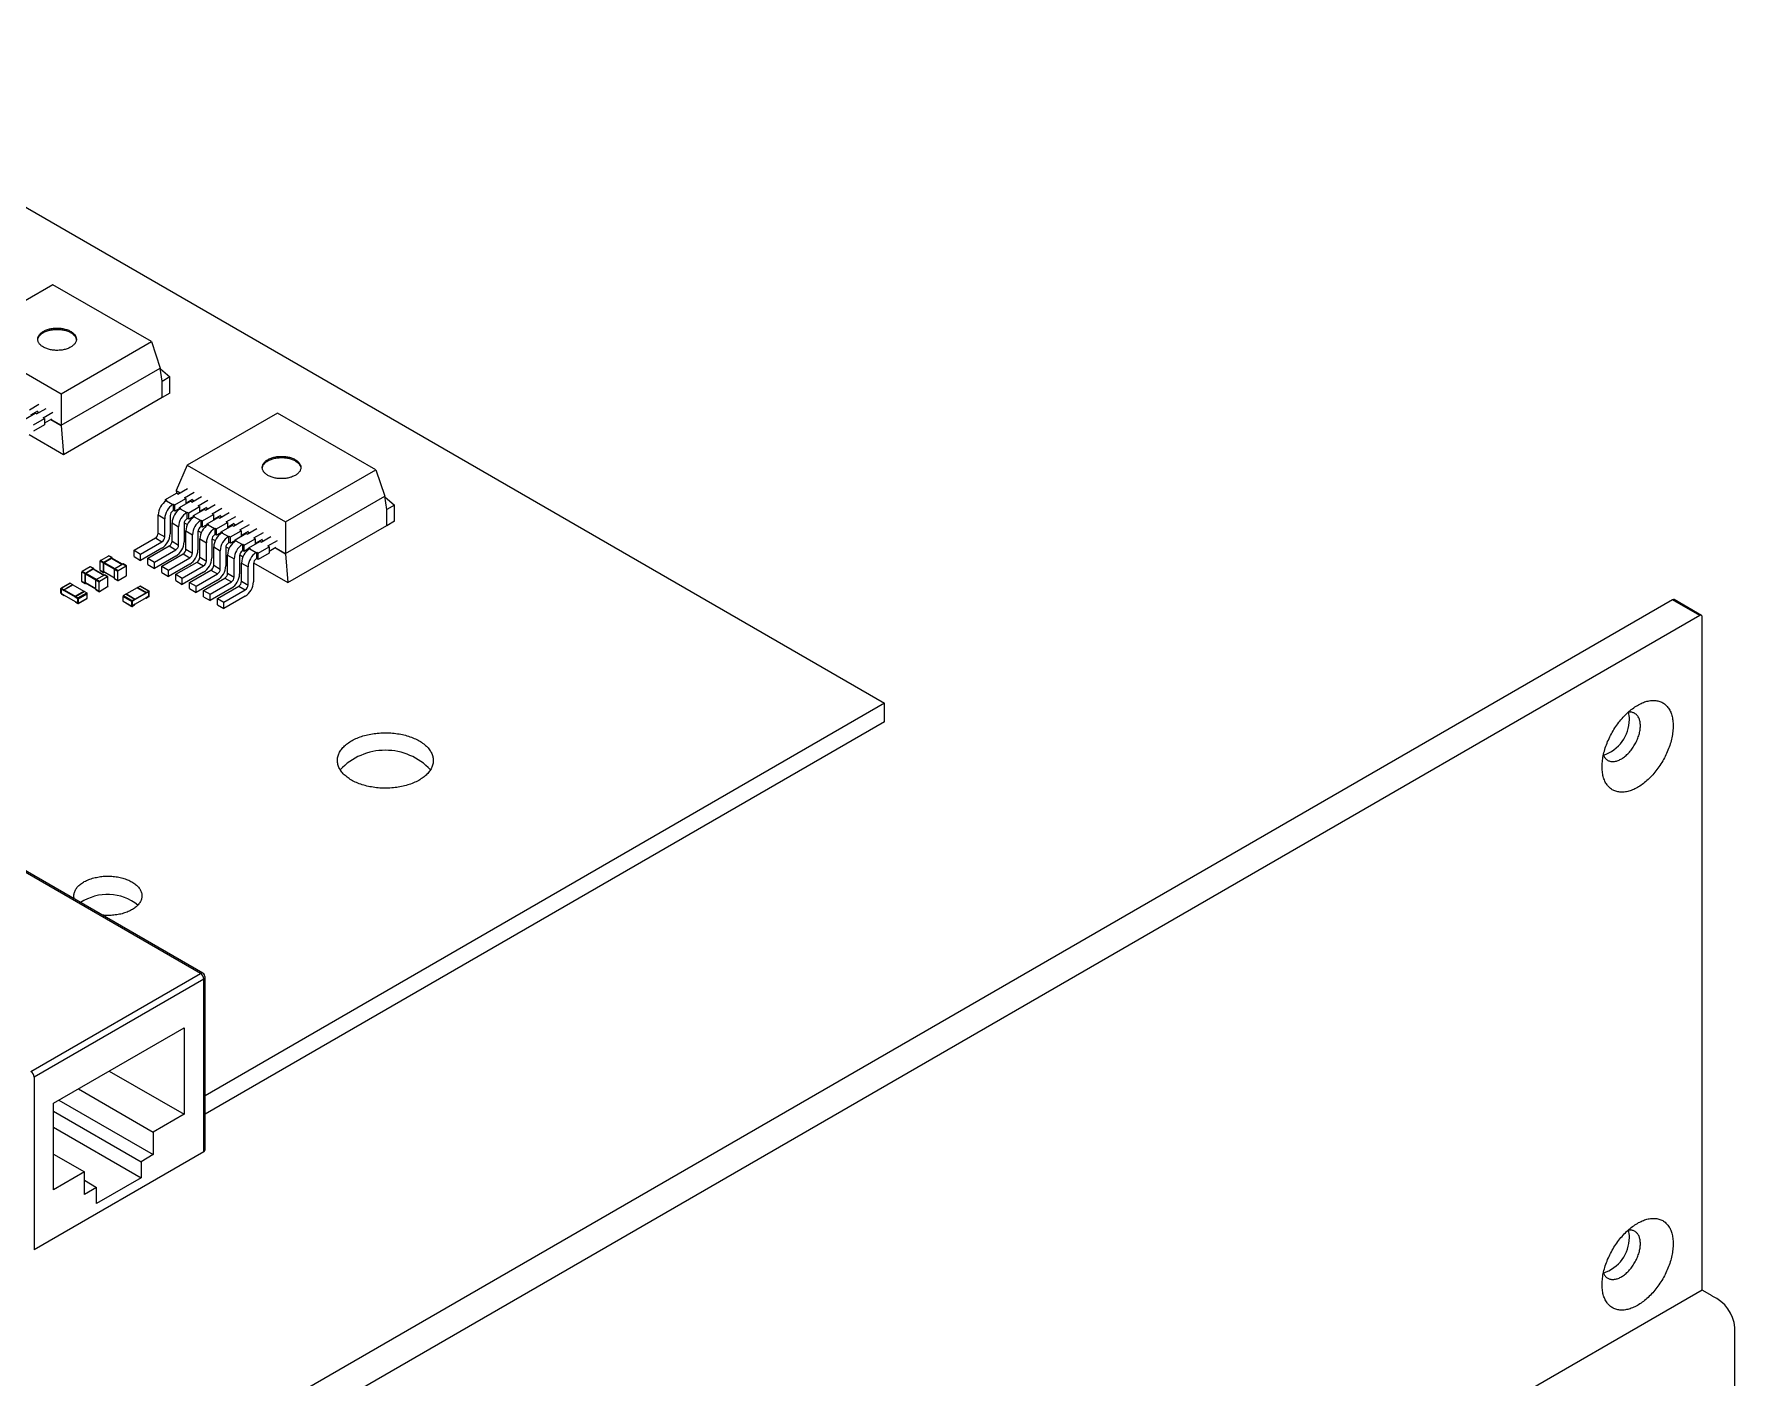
# Model space of a CAD drawing. Header units: millimetres. Extents: x 15 to 405, y 6 to 293.
# Drawn here: x 140.88 to 177.54, y 45.03 to 73.98 of the extents above; entities that cross this region are included whole.
import ezdxf

# ---------------------------------------------------------------- set-up
doc = ezdxf.new("R2010")
doc.units = ezdxf.units.MM

msp = doc.modelspace()

# ---------------------------------------------------------------- linework, layer by layer
at = {"color": 7, "linetype": 'Continuous', "lineweight": 18}
for p, q in [((134.238, 73.984), (159.217, 59.564)), ((141.292, 68.582), (139.347, 67.459)), ((143.413, 67.357), (141.292, 68.582)), ((139.347, 67.459), (141.468, 66.234)), ((141.468, 66.234), (143.413, 67.357)), ((143.413, 67.357), (143.606, 66.788)), ((141.468, 65.554), (143.606, 66.788)), ((143.649, 66.505), (143.606, 66.788)), ((143.608, 66.773), (143.814, 66.595)), ((143.814, 66.595), (143.649, 66.5)), ((143.649, 66.159), (143.649, 66.505)), ((143.649, 66.154), (143.649, 66.5)), ((143.814, 66.249), (143.814, 66.595)), ((140.783, 65.89), (140.991, 66.01)), ((141.468, 66.234), (141.468, 65.554)), ((141.516, 64.928), (143.649, 66.159)), ((143.649, 66.154), (143.644, 66.157)), ((143.814, 66.249), (143.649, 66.154)), ((140.676, 65.679), (140.912, 65.815)), ((140.961, 65.857), (140.811, 65.77)), ((140.874, 65.565), (141.11, 65.701)), ((140.94, 65.799), (140.912, 65.815)), ((140.94, 65.799), (141.148, 65.919)), ((140.948, 65.849), (140.988, 65.826)), ((140.952, 65.852), (140.992, 65.829)), ((141.082, 65.717), (141.29, 65.837)), ((141.11, 65.701), (141.082, 65.717)), ((141.11, 65.701), (141.11, 65.565)), ((141.26, 65.684), (141.11, 65.598)), ((141.247, 65.676), (141.468, 65.549)), ((141.252, 65.679), (141.468, 65.554)), ((146.131, 65.818), (144.186, 64.696)), ((148.252, 64.593), (146.131, 65.818)), ((140.777, 65.354), (141.516, 64.928)), ((141.11, 65.565), (140.874, 65.429)), ((141.468, 65.549), (141.468, 65.554)), ((141.468, 65.549), (141.516, 64.928)), ((144.186, 64.696), (143.95, 64.151)), ((144.186, 64.696), (146.307, 63.471)), ((146.307, 63.471), (148.252, 64.593)), ((148.252, 64.593), (148.445, 64.025)), ((143.983, 64.072), (144.191, 64.192)), ((143.719, 63.953), (143.955, 64.089)), ((143.719, 63.953), (143.748, 63.936)), ((143.719, 63.919), (143.719, 63.953)), ((143.736, 63.929), (143.748, 63.936)), ((143.736, 63.929), (143.877, 63.848)), ((143.877, 63.848), (143.889, 63.855)), ((143.889, 63.718), (143.889, 63.855)), ((143.889, 63.855), (143.917, 63.838)), ((143.917, 63.838), (144.153, 63.974)), ((143.917, 63.702), (143.917, 63.838)), ((143.95, 64.151), (144.035, 64.102)), ((143.95, 64.146), (143.95, 64.151)), ((143.95, 64.146), (144.031, 64.099)), ((143.95, 64.146), (143.955, 64.088)), ((143.983, 64.072), (143.955, 64.089)), ((144.019, 63.78), (144.254, 63.916)), ((144.125, 63.991), (144.333, 64.111)), ((144.153, 63.974), (144.125, 63.991)), ((144.153, 63.974), (144.153, 63.857)), ((144.303, 63.958), (144.153, 63.871)), ((144.217, 63.665), (144.452, 63.801)), ((144.283, 63.899), (144.254, 63.916)), ((144.283, 63.899), (144.491, 64.02)), ((144.29, 63.95), (144.33, 63.927)), ((144.295, 63.952), (144.335, 63.929)), ((144.424, 63.818), (144.632, 63.938)), ((144.452, 63.801), (144.424, 63.818)), ((144.452, 63.801), (144.452, 63.684)), ((144.582, 63.727), (144.79, 63.847)), ((146.307, 62.79), (148.445, 64.025)), ((148.488, 63.742), (148.445, 64.025)), ((148.447, 64.009), (148.653, 63.831)), ((148.653, 63.831), (148.488, 63.736)), ((148.653, 63.486), (148.653, 63.831)), ((143.559, 63.623), (143.701, 63.542)), ((143.559, 63.229), (143.559, 63.623)), ((143.701, 63.147), (143.701, 63.542)), ((143.818, 63.61), (143.818, 63.215)), ((143.858, 63.45), (144, 63.369)), ((143.858, 63.056), (143.858, 63.45)), ((143.889, 63.718), (143.877, 63.712)), ((143.917, 63.702), (143.889, 63.718)), ((144.019, 63.761), (143.917, 63.702)), ((143.981, 63.739), (143.983, 63.717)), ((144.019, 63.78), (144.047, 63.763)), ((144.019, 63.746), (144.019, 63.78)), ((144.035, 63.757), (144.047, 63.763)), ((144.035, 63.757), (144.177, 63.675)), ((144.118, 63.437), (144.118, 63.042)), ((144.12, 63.455), (144.19, 63.414)), ((144.177, 63.675), (144.188, 63.682)), ((144.188, 63.546), (144.177, 63.539)), ((144.188, 63.546), (144.188, 63.682)), ((144.188, 63.682), (144.217, 63.665)), ((144.217, 63.529), (144.188, 63.546)), ((144.217, 63.529), (144.217, 63.665)), ((144.318, 63.588), (144.217, 63.529)), ((144.318, 63.607), (144.554, 63.743)), ((144.318, 63.607), (144.346, 63.591)), ((144.318, 63.573), (144.318, 63.607)), ((144.335, 63.584), (144.346, 63.591)), ((144.335, 63.584), (144.476, 63.502)), ((144.603, 63.785), (144.452, 63.698)), ((144.476, 63.502), (144.488, 63.509)), ((144.488, 63.373), (144.488, 63.509)), ((144.488, 63.509), (144.516, 63.493)), ((144.516, 63.493), (144.752, 63.629)), ((144.516, 63.357), (144.516, 63.493)), ((144.582, 63.727), (144.554, 63.743)), ((144.589, 63.777), (144.629, 63.754)), ((144.594, 63.78), (144.634, 63.757)), ((144.617, 63.434), (144.853, 63.57)), ((144.617, 63.434), (144.646, 63.418)), ((144.617, 63.401), (144.617, 63.434)), ((144.723, 63.645), (144.931, 63.765)), ((144.752, 63.629), (144.723, 63.645)), ((144.752, 63.629), (144.752, 63.512)), ((144.902, 63.612), (144.752, 63.525)), ((144.815, 63.32), (145.051, 63.456)), ((144.881, 63.554), (144.853, 63.57)), ((144.881, 63.554), (145.089, 63.674)), ((144.888, 63.604), (144.929, 63.581)), ((144.893, 63.607), (144.933, 63.584)), ((145.023, 63.472), (145.231, 63.592)), ((145.051, 63.456), (145.023, 63.472)), ((145.051, 63.456), (145.051, 63.339)), ((145.201, 63.439), (145.051, 63.352)), ((145.181, 63.381), (145.389, 63.501)), ((145.188, 63.431), (145.228, 63.408)), ((145.193, 63.434), (145.233, 63.411)), ((146.307, 63.471), (146.307, 62.79)), ((148.488, 63.396), (148.488, 63.742)), ((148.488, 63.39), (148.488, 63.736)), ((148.653, 63.486), (148.488, 63.39)), ((143.041, 62.861), (143.5, 63.126)), ((143.5, 63.126), (143.642, 63.045)), ((143.559, 63.229), (143.701, 63.147)), ((143.858, 63.056), (144, 62.974)), ((144, 62.974), (144, 63.369)), ((144.158, 63.278), (144.299, 63.196)), ((144.158, 62.883), (144.158, 63.278)), ((144.299, 62.801), (144.299, 63.196)), ((144.417, 63.264), (144.417, 62.869)), ((144.419, 63.282), (144.489, 63.241)), ((144.457, 63.105), (144.599, 63.023)), ((144.457, 62.71), (144.457, 63.105)), ((144.488, 63.373), (144.476, 63.366)), ((144.516, 63.357), (144.488, 63.373)), ((144.617, 63.415), (144.516, 63.357)), ((144.634, 63.411), (144.646, 63.418)), ((144.634, 63.411), (144.775, 63.329)), ((144.716, 63.091), (144.716, 62.697)), ((144.718, 63.109), (144.789, 63.068)), ((144.775, 63.329), (144.787, 63.336)), ((144.787, 63.2), (144.775, 63.193)), ((144.787, 63.2), (144.787, 63.336)), ((144.787, 63.336), (144.815, 63.32)), ((144.815, 63.184), (144.787, 63.2)), ((144.815, 63.184), (144.815, 63.32)), ((144.917, 63.242), (144.815, 63.184)), ((144.917, 63.261), (145.152, 63.397)), ((144.917, 63.261), (144.945, 63.245)), ((144.917, 63.228), (144.917, 63.261)), ((144.933, 63.238), (144.945, 63.245)), ((144.933, 63.238), (145.075, 63.157)), ((145.075, 63.157), (145.086, 63.163)), ((145.086, 63.027), (145.086, 63.163)), ((145.086, 63.163), (145.115, 63.147)), ((145.115, 63.147), (145.35, 63.283)), ((145.115, 63.011), (145.115, 63.147)), ((145.216, 63.069), (145.115, 63.011)), ((145.181, 63.381), (145.152, 63.397)), ((145.216, 63.088), (145.452, 63.225)), ((145.216, 63.088), (145.244, 63.072)), ((145.216, 63.055), (145.216, 63.088)), ((145.233, 63.065), (145.244, 63.072)), ((145.233, 63.065), (145.374, 62.984)), ((145.322, 63.299), (145.53, 63.419)), ((145.35, 63.283), (145.322, 63.299)), ((145.35, 63.283), (145.35, 63.166)), ((145.501, 63.266), (145.35, 63.18)), ((145.414, 62.974), (145.65, 63.11)), ((145.48, 63.208), (145.452, 63.225)), ((145.48, 63.208), (145.688, 63.328)), ((145.487, 63.259), (145.527, 63.235)), ((145.492, 63.261), (145.532, 63.238)), ((145.622, 63.127), (145.83, 63.247)), ((145.65, 63.11), (145.622, 63.127)), ((145.65, 63.11), (145.65, 62.993)), ((145.8, 63.094), (145.65, 63.007)), ((145.779, 63.035), (145.987, 63.156)), ((145.787, 63.086), (145.827, 63.063)), ((145.791, 63.088), (145.831, 63.065)), ((145.921, 62.954), (146.129, 63.074)), ((146.355, 62.164), (148.488, 63.396)), ((148.488, 63.39), (148.483, 63.393)), ((142.318, 62.643), (142.493, 62.743)), ((142.389, 62.602), (142.563, 62.703)), ((142.396, 62.598), (142.556, 62.69)), ((142.493, 62.743), (142.563, 62.703)), ((142.568, 62.703), (142.498, 62.744)), ((142.556, 62.69), (142.785, 62.558)), ((142.788, 62.56), (142.561, 62.691)), ((142.57, 62.686), (142.57, 62.699)), ((143.041, 62.861), (143.182, 62.78)), ((143.041, 62.725), (143.041, 62.861)), ((143.041, 62.725), (143.182, 62.643)), ((143.182, 62.78), (143.642, 63.045)), ((143.642, 62.909), (143.182, 62.643)), ((143.182, 62.643), (143.182, 62.78)), ((143.34, 62.688), (143.8, 62.954)), ((143.34, 62.688), (143.481, 62.607)), ((143.34, 62.552), (143.34, 62.688)), ((143.481, 62.607), (143.941, 62.872)), ((143.941, 62.736), (143.481, 62.471)), ((143.639, 62.516), (144.099, 62.781)), ((143.781, 62.434), (144.24, 62.699)), ((143.8, 62.954), (143.941, 62.872)), ((144.099, 62.781), (144.24, 62.699)), ((144.158, 62.883), (144.299, 62.801)), ((144.457, 62.71), (144.599, 62.628)), ((144.599, 62.628), (144.599, 63.023)), ((144.756, 62.932), (144.898, 62.85)), ((144.756, 62.537), (144.756, 62.932)), ((144.898, 62.456), (144.898, 62.85)), ((145.016, 62.918), (145.016, 62.524)), ((145.018, 62.936), (145.088, 62.896)), ((145.056, 62.759), (145.197, 62.678)), ((145.056, 62.365), (145.056, 62.759)), ((145.086, 63.027), (145.075, 63.02)), ((145.115, 63.011), (145.086, 63.027)), ((145.315, 62.746), (145.315, 62.351)), ((145.317, 62.763), (145.388, 62.723)), ((145.374, 62.984), (145.386, 62.991)), ((145.386, 62.854), (145.374, 62.848)), ((145.386, 62.854), (145.386, 62.991)), ((145.386, 62.991), (145.414, 62.974)), ((145.414, 62.838), (145.386, 62.854)), ((145.414, 62.838), (145.414, 62.974)), ((145.515, 62.897), (145.414, 62.838)), ((145.515, 62.916), (145.751, 63.052)), ((145.515, 62.916), (145.544, 62.899)), ((145.515, 62.882), (145.515, 62.916)), ((145.532, 62.893), (145.544, 62.899)), ((145.532, 62.893), (145.673, 62.811)), ((145.673, 62.811), (145.685, 62.818)), ((145.685, 62.682), (145.685, 62.818)), ((145.685, 62.818), (145.713, 62.801)), ((145.713, 62.801), (145.949, 62.937)), ((145.949, 62.801), (145.713, 62.665)), ((145.713, 62.665), (145.713, 62.801)), ((145.779, 63.035), (145.751, 63.052)), ((145.949, 62.937), (145.921, 62.954)), ((145.949, 62.937), (145.949, 62.801)), ((146.099, 62.921), (145.949, 62.834)), ((146.086, 62.913), (146.307, 62.785)), ((146.091, 62.916), (146.307, 62.79)), ((146.307, 62.785), (146.307, 62.79)), ((146.307, 62.785), (146.355, 62.164)), ((141.983, 62.352), (141.913, 62.392)), ((141.913, 62.191), (141.913, 62.392)), ((142.094, 62.505), (141.92, 62.405)), ((141.991, 62.364), (141.92, 62.405)), ((141.983, 62.15), (141.983, 62.352)), ((142.165, 62.465), (141.991, 62.364)), ((141.991, 62.162), (141.991, 62.348)), ((142.219, 62.216), (141.991, 62.348)), ((142.158, 62.452), (141.998, 62.36)), ((142.226, 62.228), (141.998, 62.36)), ((142.165, 62.465), (142.094, 62.505)), ((142.17, 62.465), (142.099, 62.506)), ((142.386, 62.32), (142.158, 62.452)), ((142.389, 62.322), (142.163, 62.453)), ((142.172, 62.447), (142.172, 62.46)), ((142.401, 62.328), (142.226, 62.228)), ((142.311, 62.631), (142.382, 62.59)), ((142.311, 62.429), (142.311, 62.631)), ((142.311, 62.429), (142.382, 62.388)), ((142.313, 62.425), (142.384, 62.384)), ((142.318, 62.643), (142.389, 62.602)), ((142.382, 62.388), (142.382, 62.59)), ((142.389, 62.401), (142.389, 62.586)), ((142.389, 62.586), (142.617, 62.454)), ((142.389, 62.401), (142.617, 62.269)), ((142.389, 62.384), (142.4, 62.391)), ((142.391, 62.396), (142.617, 62.265)), ((142.396, 62.598), (142.625, 62.466)), ((142.471, 62.288), (142.401, 62.328)), ((142.476, 62.288), (142.406, 62.329)), ((142.617, 62.454), (142.688, 62.413)), ((142.617, 62.252), (142.617, 62.454)), ((142.625, 62.466), (142.799, 62.567)), ((142.625, 62.466), (142.695, 62.425)), ((142.688, 62.211), (142.688, 62.413)), ((142.695, 62.425), (142.87, 62.526)), ((142.799, 62.567), (142.87, 62.526)), ((142.875, 62.526), (142.804, 62.567)), ((142.877, 62.32), (142.877, 62.522)), ((143.34, 62.552), (143.481, 62.471)), ((143.481, 62.471), (143.481, 62.607)), ((143.639, 62.516), (143.781, 62.434)), ((143.639, 62.379), (143.639, 62.516)), ((143.639, 62.379), (143.781, 62.298)), ((144.24, 62.563), (143.781, 62.298)), ((143.781, 62.298), (143.781, 62.434)), ((143.939, 62.343), (144.398, 62.608)), ((143.939, 62.343), (144.08, 62.261)), ((143.939, 62.207), (143.939, 62.343)), ((144.08, 62.261), (144.54, 62.526)), ((144.54, 62.39), (144.08, 62.125)), ((144.238, 62.17), (144.698, 62.435)), ((144.379, 62.088), (144.839, 62.354)), ((144.398, 62.608), (144.54, 62.526)), ((144.698, 62.435), (144.839, 62.354)), ((144.756, 62.537), (144.898, 62.456)), ((145.056, 62.365), (145.197, 62.283)), ((145.197, 62.283), (145.197, 62.678)), ((145.355, 62.586), (145.497, 62.505)), ((145.355, 62.192), (145.355, 62.586)), ((145.497, 62.11), (145.497, 62.505)), ((145.614, 62.573), (145.614, 62.178)), ((145.616, 62.591), (146.355, 62.164)), ((145.685, 62.682), (145.673, 62.675)), ((145.713, 62.665), (145.685, 62.682)), ((141.465, 61.937), (141.465, 62.035)), ((141.657, 62.15), (141.468, 62.041)), ((141.476, 62.041), (141.664, 62.15)), ((141.476, 62.041), (141.525, 62.012)), ((141.476, 61.93), (141.476, 62.028)), ((141.476, 62.028), (141.536, 61.994)), ((141.525, 62.012), (141.714, 62.121)), ((141.536, 62.006), (141.724, 62.115)), ((141.536, 62.006), (141.771, 61.87)), ((141.536, 61.994), (141.536, 62.006)), ((141.536, 61.994), (141.771, 61.858)), ((141.664, 62.15), (141.714, 62.121)), ((141.724, 62.115), (141.96, 61.979)), ((141.771, 61.87), (141.96, 61.979)), ((141.963, 61.973), (141.774, 61.865)), ((141.782, 61.864), (141.97, 61.973)), ((141.983, 62.15), (141.913, 62.191)), ((141.915, 62.186), (141.986, 62.146)), ((141.96, 61.972), (141.96, 61.979)), ((141.97, 61.973), (142.02, 61.944)), ((142.219, 62.03), (141.991, 62.162)), ((142.002, 62.153), (141.991, 62.146)), ((141.993, 62.158), (142.219, 62.027)), ((142.29, 62.175), (142.219, 62.216)), ((142.219, 62.014), (142.219, 62.216)), ((142.29, 61.973), (142.219, 62.014)), ((142.221, 62.01), (142.292, 61.969)), ((142.297, 62.187), (142.226, 62.228)), ((142.29, 61.973), (142.29, 62.175)), ((142.471, 62.288), (142.297, 62.187)), ((142.471, 62.07), (142.297, 61.969)), ((142.478, 62.082), (142.478, 62.284)), ((142.617, 62.252), (142.688, 62.211)), ((142.62, 62.248), (142.69, 62.207)), ((142.695, 62.207), (142.87, 62.308)), ((143.11, 62.055), (142.874, 61.919)), ((143.11, 62.055), (143.299, 61.946)), ((143.17, 62.09), (143.121, 62.061)), ((143.121, 62.061), (143.309, 61.952)), ((143.17, 62.09), (143.359, 61.981)), ((143.366, 61.982), (143.178, 62.09)), ((143.359, 61.969), (143.299, 61.934)), ((143.359, 61.981), (143.309, 61.952)), ((143.359, 61.871), (143.359, 61.969)), ((143.369, 61.877), (143.369, 61.975)), ((143.939, 62.207), (144.08, 62.125)), ((144.08, 62.125), (144.08, 62.261)), ((144.238, 62.17), (144.379, 62.088)), ((144.238, 62.034), (144.238, 62.17)), ((144.238, 62.034), (144.379, 61.952)), ((144.839, 62.218), (144.379, 61.952)), ((144.379, 61.952), (144.379, 62.088)), ((144.537, 61.997), (144.997, 62.262)), ((144.537, 61.997), (144.679, 61.915)), ((144.537, 61.861), (144.537, 61.997)), ((144.679, 61.915), (145.138, 62.181)), ((145.138, 62.045), (144.679, 61.779)), ((144.837, 61.824), (145.296, 62.09)), ((144.978, 61.743), (145.438, 62.008)), ((144.997, 62.262), (145.138, 62.181)), ((145.296, 62.09), (145.438, 62.008)), ((145.355, 62.192), (145.497, 62.11)), ((141.476, 61.93), (141.536, 61.896)), ((141.476, 61.918), (141.525, 61.89)), ((141.533, 61.889), (141.54, 61.893)), ((141.536, 61.896), (141.771, 61.76)), ((141.771, 61.858), (141.771, 61.87)), ((141.771, 61.858), (141.831, 61.823)), ((141.771, 61.76), (141.831, 61.725)), ((141.782, 61.864), (141.831, 61.835)), ((141.782, 61.741), (141.831, 61.713)), ((141.831, 61.835), (142.02, 61.944)), ((141.831, 61.725), (141.831, 61.823)), ((141.839, 61.712), (142.027, 61.821)), ((141.842, 61.817), (142.031, 61.926)), ((141.842, 61.719), (142.031, 61.828)), ((141.842, 61.719), (141.842, 61.817)), ((142.031, 61.828), (142.031, 61.926)), ((142.804, 61.866), (142.992, 61.757)), ((142.804, 61.768), (142.804, 61.866)), ((142.804, 61.768), (142.992, 61.659)), ((142.807, 61.761), (142.995, 61.652)), ((142.864, 61.913), (142.814, 61.884)), ((142.814, 61.884), (143.003, 61.775)), ((142.864, 61.913), (143.052, 61.804)), ((143.06, 61.805), (142.871, 61.913)), ((142.874, 61.919), (143.063, 61.81)), ((142.874, 61.912), (142.874, 61.919)), ((142.992, 61.659), (142.992, 61.757)), ((143.052, 61.804), (143.003, 61.775)), ((143.063, 61.798), (143.003, 61.763)), ((143.003, 61.665), (143.003, 61.763)), ((143.063, 61.7), (143.003, 61.665)), ((143.052, 61.681), (143.003, 61.653)), ((143.299, 61.946), (143.063, 61.81)), ((143.299, 61.934), (143.063, 61.798)), ((143.299, 61.836), (143.063, 61.7)), ((143.063, 61.798), (143.063, 61.81)), ((143.294, 61.833), (143.302, 61.829)), ((143.299, 61.934), (143.299, 61.946)), ((143.359, 61.871), (143.299, 61.836)), ((143.359, 61.858), (143.309, 61.83)), ((176.2, 61.795), (143.814, 43.099)), ((144.537, 61.861), (144.679, 61.779)), ((144.679, 61.779), (144.679, 61.915)), ((144.837, 61.824), (144.978, 61.743)), ((144.837, 61.688), (144.837, 61.824)), ((144.837, 61.688), (144.978, 61.607)), ((145.438, 61.872), (144.978, 61.607)), ((144.978, 61.607), (144.978, 61.743)), ((176.789, 61.454), (176.2, 61.795)), ((176.822, 61.458), (176.233, 61.798)), ((176.789, 61.454), (144.403, 42.759)), ((176.836, 46.92), (176.836, 61.427)), ((159.217, 59.564), (144.572, 51.11)), ((159.217, 59.164), (159.217, 59.564)), ((159.217, 59.164), (144.572, 50.71)), ((144.47, 53.744), (139.525, 56.599)), ((144.521, 53.749), (139.576, 56.604)), ((140.812, 51.633), (144.47, 53.744)), ((144.542, 53.62), (140.884, 51.508)), ((144.542, 49.901), (144.542, 53.62)), ((144.572, 49.942), (144.572, 53.661)), ((141.306, 50.95), (144.12, 52.574)), ((144.12, 52.574), (144.12, 50.708)), ((140.884, 51.508), (140.884, 47.789)), ((142.503, 51.641), (144.12, 50.708)), ((141.419, 51.015), (143.455, 49.84)), ((141.839, 51.257), (143.455, 50.324)), ((141.306, 49.083), (141.306, 50.95)), ((141.306, 50.777), (143.192, 49.688)), ((144.12, 50.708), (143.455, 50.324)), ((141.306, 50.431), (143.192, 49.342)), ((143.455, 50.324), (143.455, 49.84)), ((144.542, 49.901), (140.884, 47.789)), ((141.306, 49.851), (141.971, 49.467)), ((143.455, 49.84), (143.192, 49.688)), ((143.192, 49.688), (143.192, 49.342)), ((141.971, 49.467), (141.306, 49.083)), ((141.971, 48.983), (141.971, 49.467)), ((141.971, 49.287), (142.234, 49.135)), ((142.234, 49.135), (141.971, 48.983)), ((143.192, 49.342), (142.234, 48.789)), ((142.234, 48.789), (142.234, 49.135)), ((176.836, 46.92), (144.356, 28.17)), ((177.055, 46.794), (176.836, 46.92)), ((177.543, 43.246), (177.543, 46.113))]:
    msp.add_line(p, q, dxfattribs=at)
at = {"color": 7, "linetype": 'Continuous', "lineweight": 18, "flags": 128}
for points in [[(141.085, 67.238), (141.07, 67.248), (141.055, 67.258), (141.041, 67.269), (141.028, 67.28), (141.016, 67.291), (141.005, 67.303), (140.996, 67.315), (140.987, 67.328), (140.98, 67.34), (140.974, 67.353), (140.97, 67.366), (140.966, 67.38), (140.964, 67.393), (140.963, 67.406), (140.964, 67.42), (140.966, 67.433), (140.969, 67.446), (140.973, 67.459), (140.979, 67.472), (140.985, 67.485), (140.993, 67.498), (141.003, 67.51), (141.013, 67.522), (141.025, 67.534), (141.037, 67.545), (141.051, 67.556), (141.066, 67.566), (141.081, 67.576), (141.098, 67.585), (141.115, 67.594), (141.134, 67.602), (141.153, 67.61), (141.173, 67.617), (141.193, 67.623), (141.214, 67.629), (141.235, 67.634), (141.257, 67.638), (141.28, 67.641), (141.302, 67.644), (141.325, 67.646), (141.348, 67.648), (141.371, 67.649), (141.395, 67.648), (141.418, 67.648), (141.441, 67.646), (141.463, 67.644), (141.486, 67.641), (141.508, 67.637), (141.53, 67.632), (141.551, 67.627), (141.572, 67.621), (141.593, 67.615), (141.612, 67.608), (141.631, 67.6), (141.649, 67.592), (141.666, 67.583), (141.683, 67.573), (141.698, 67.563), (141.713, 67.553), (141.726, 67.542), (141.738, 67.531), (141.75, 67.519), (141.76, 67.507), (141.769, 67.495), (141.777, 67.482), (141.783, 67.469), (141.788, 67.456), (141.792, 67.443), (141.795, 67.43), (141.796, 67.416), (141.797, 67.403), (141.796, 67.39), (141.793, 67.376), (141.789, 67.363), (141.784, 67.35), (141.778, 67.337), (141.771, 67.325), (141.762, 67.312), (141.752, 67.3), (141.741, 67.288), (141.729, 67.277), (141.716, 67.266), (141.702, 67.255), (141.687, 67.245), (141.671, 67.236), (141.654, 67.227), (141.636, 67.218), (141.617, 67.21), (141.598, 67.203), (141.577, 67.196), (141.557, 67.19), (141.535, 67.185), (141.514, 67.18), (141.492, 67.176), (141.469, 67.173), (141.446, 67.171), (141.423, 67.169), (141.4, 67.168), (141.377, 67.168), (141.354, 67.168), (141.331, 67.169), (141.308, 67.171), (141.285, 67.174), (141.263, 67.177), (141.241, 67.181), (141.219, 67.186), (141.198, 67.192), (141.178, 67.198), (141.158, 67.205), (141.138, 67.212), (141.12, 67.22), (141.102, 67.229), (141.085, 67.238)], [(140.964, 67.394), (140.966, 67.406), (140.969, 67.419), (140.973, 67.432), (140.979, 67.445), (140.985, 67.458), (140.993, 67.471), (141.003, 67.483), (141.013, 67.495), (141.025, 67.506), (141.037, 67.518), (141.051, 67.528), (141.066, 67.539), (141.081, 67.549), (141.098, 67.558), (141.115, 67.567), (141.134, 67.575), (141.153, 67.582), (141.173, 67.589), (141.193, 67.596), (141.214, 67.601), (141.235, 67.606), (141.257, 67.611), (141.28, 67.614), (141.302, 67.617), (141.325, 67.619), (141.348, 67.621), (141.371, 67.621), (141.395, 67.621), (141.418, 67.62), (141.441, 67.619), (141.463, 67.616), (141.486, 67.613), (141.508, 67.61), (141.53, 67.605), (141.551, 67.6), (141.572, 67.594), (141.593, 67.588), (141.612, 67.581), (141.631, 67.573), (141.649, 67.564), (141.666, 67.556), (141.683, 67.546), (141.698, 67.536), (141.713, 67.526), (141.726, 67.515), (141.738, 67.503), (141.75, 67.492), (141.76, 67.48), (141.769, 67.467), (141.777, 67.455), (141.783, 67.442), (141.788, 67.429), (141.792, 67.416), (141.795, 67.403), (141.796, 67.394)], [(145.924, 64.474), (145.908, 64.484), (145.894, 64.494), (145.88, 64.505), (145.867, 64.516), (145.855, 64.528), (145.844, 64.539), (145.835, 64.552), (145.826, 64.564), (145.819, 64.577), (145.813, 64.59), (145.809, 64.603), (145.805, 64.616), (145.803, 64.629), (145.802, 64.643), (145.803, 64.656), (145.805, 64.67), (145.808, 64.683), (145.812, 64.696), (145.818, 64.709), (145.824, 64.722), (145.832, 64.734), (145.842, 64.746), (145.852, 64.758), (145.864, 64.77), (145.876, 64.781), (145.89, 64.792), (145.905, 64.802), (145.92, 64.812), (145.937, 64.822), (145.954, 64.83), (145.973, 64.838), (145.992, 64.846), (146.012, 64.853), (146.032, 64.859), (146.053, 64.865), (146.074, 64.87), (146.096, 64.874), (146.119, 64.878), (146.141, 64.881), (146.164, 64.883), (146.187, 64.884), (146.21, 64.885), (146.233, 64.885), (146.257, 64.884), (146.28, 64.882), (146.302, 64.88), (146.325, 64.877), (146.347, 64.873), (146.369, 64.869), (146.39, 64.864), (146.411, 64.858), (146.432, 64.851), (146.451, 64.844), (146.47, 64.837), (146.488, 64.828), (146.505, 64.819), (146.522, 64.81), (146.537, 64.8), (146.552, 64.789), (146.565, 64.778), (146.577, 64.767), (146.589, 64.755), (146.599, 64.743), (146.608, 64.731), (146.615, 64.719), (146.622, 64.706), (146.627, 64.693), (146.631, 64.679), (146.634, 64.666), (146.635, 64.653), (146.636, 64.639), (146.634, 64.626), (146.632, 64.613), (146.628, 64.6), (146.623, 64.587), (146.617, 64.574), (146.61, 64.561), (146.601, 64.549), (146.591, 64.536), (146.58, 64.525), (146.568, 64.513), (146.555, 64.502), (146.541, 64.492), (146.526, 64.482), (146.51, 64.472), (146.492, 64.463), (146.475, 64.455), (146.456, 64.447), (146.436, 64.439), (146.416, 64.433), (146.396, 64.427), (146.374, 64.421), (146.353, 64.417), (146.331, 64.413), (146.308, 64.41), (146.285, 64.407), (146.262, 64.405), (146.239, 64.404), (146.216, 64.404), (146.193, 64.404), (146.17, 64.406), (146.147, 64.408), (146.124, 64.41), (146.102, 64.414), (146.08, 64.418), (146.058, 64.423), (146.037, 64.428), (146.017, 64.434), (145.997, 64.441), (145.977, 64.449), (145.959, 64.457), (145.941, 64.465), (145.924, 64.474)], [(145.803, 64.631), (145.805, 64.642), (145.808, 64.656), (145.812, 64.669), (145.818, 64.682), (145.824, 64.694), (145.832, 64.707), (145.842, 64.719), (145.852, 64.731), (145.864, 64.743), (145.876, 64.754), (145.89, 64.765), (145.905, 64.775), (145.92, 64.785), (145.937, 64.794), (145.954, 64.803), (145.973, 64.811), (145.992, 64.819), (146.012, 64.826), (146.032, 64.832), (146.053, 64.838), (146.074, 64.843), (146.096, 64.847), (146.119, 64.851), (146.141, 64.854), (146.164, 64.856), (146.187, 64.857), (146.21, 64.858), (146.233, 64.858), (146.257, 64.857), (146.28, 64.855), (146.302, 64.853), (146.325, 64.85), (146.347, 64.846), (146.369, 64.842), (146.39, 64.837), (146.411, 64.831), (146.432, 64.824), (146.451, 64.817), (146.47, 64.809), (146.488, 64.801), (146.505, 64.792), (146.522, 64.783), (146.537, 64.773), (146.552, 64.762), (146.565, 64.751), (146.577, 64.74), (146.589, 64.728), (146.599, 64.716), (146.608, 64.704), (146.615, 64.691), (146.622, 64.678), (146.627, 64.665), (146.631, 64.652), (146.634, 64.639), (146.635, 64.631)], [(176.211, 59.08), (176.211, 59.049), (176.21, 59.018), (176.207, 58.986), (176.204, 58.954), (176.2, 58.922), (176.195, 58.889), (176.189, 58.856), (176.183, 58.823), (176.175, 58.79), (176.167, 58.756), (176.158, 58.722), (176.147, 58.688), (176.136, 58.654), (176.125, 58.621), (176.112, 58.587), (176.099, 58.553), (176.085, 58.519), (176.07, 58.485), (176.054, 58.452), (176.038, 58.419), (176.021, 58.386), (176.003, 58.353), (175.985, 58.321), (175.966, 58.289), (175.946, 58.257), (175.926, 58.226), (175.905, 58.195), (175.884, 58.165), (175.862, 58.136), (175.84, 58.107), (175.817, 58.078), (175.794, 58.051), (175.77, 58.024), (175.746, 57.997), (175.722, 57.972), (175.697, 57.947), (175.672, 57.923), (175.647, 57.9), (175.621, 57.878), (175.596, 57.857), (175.57, 57.836), (175.544, 57.817), (175.518, 57.798), (175.491, 57.781), (175.465, 57.765), (175.439, 57.749), (175.413, 57.735), (175.386, 57.721), (175.36, 57.709), (175.334, 57.698), (175.308, 57.688), (175.282, 57.679), (175.257, 57.671), (175.231, 57.665), (175.206, 57.659), (175.181, 57.655), (175.157, 57.651), (175.133, 57.649), (175.109, 57.649), (175.085, 57.649), (175.062, 57.65), (175.04, 57.653), (175.018, 57.657), (174.996, 57.662), (174.975, 57.668), (174.955, 57.675), (174.935, 57.683), (174.916, 57.693), (174.897, 57.703), (174.879, 57.715), (174.861, 57.728), (174.845, 57.742), (174.829, 57.757), (174.814, 57.773), (174.799, 57.79), (174.785, 57.808), (174.772, 57.826), (174.76, 57.846), (174.749, 57.867), (174.738, 57.889), (174.729, 57.912), (174.72, 57.935), (174.712, 57.959), (174.705, 57.985), (174.698, 58.01), (174.693, 58.037), (174.689, 58.064), (174.685, 58.092), (174.682, 58.121), (174.68, 58.15), (174.68, 58.18), (174.68, 58.21), (174.68, 58.241), (174.682, 58.273), (174.685, 58.304), (174.689, 58.337), (174.693, 58.369), (174.698, 58.402), (174.705, 58.435), (174.712, 58.468), (174.72, 58.502), (174.729, 58.536), (174.738, 58.57), (174.749, 58.603), (174.76, 58.637), (174.772, 58.671), (174.785, 58.705), (174.799, 58.739), (174.814, 58.773), (174.829, 58.806), (174.845, 58.84), (174.861, 58.873), (174.879, 58.906), (174.897, 58.938), (174.916, 58.97), (174.935, 59.002), (174.955, 59.033), (174.975, 59.064), (174.996, 59.095), (175.018, 59.125), (175.04, 59.154), (175.062, 59.182), (175.085, 59.21), (175.109, 59.238), (175.133, 59.264), (175.157, 59.29), (175.181, 59.315), (175.206, 59.34), (175.231, 59.363), (175.257, 59.386), (175.282, 59.408), (175.308, 59.428), (175.334, 59.448), (175.36, 59.467), (175.386, 59.485), (175.413, 59.502), (175.439, 59.518), (175.465, 59.533), (175.491, 59.547), (175.518, 59.56), (175.544, 59.571), (175.57, 59.582), (175.596, 59.592), (175.621, 59.6), (175.647, 59.607), (175.672, 59.613), (175.697, 59.618), (175.722, 59.622), (175.746, 59.625), (175.77, 59.626), (175.794, 59.626), (175.817, 59.626), (175.84, 59.623), (175.862, 59.62), (175.884, 59.616), (175.905, 59.61), (175.926, 59.604), (175.946, 59.596), (175.966, 59.587), (175.985, 59.577), (176.003, 59.566), (176.021, 59.554), (176.038, 59.54), (176.054, 59.526), (176.07, 59.51), (176.085, 59.494), (176.099, 59.476), (176.112, 59.458), (176.125, 59.439), (176.136, 59.418), (176.147, 59.397), (176.158, 59.375), (176.167, 59.352), (176.175, 59.328), (176.183, 59.303), (176.189, 59.278), (176.195, 59.251), (176.2, 59.224), (176.204, 59.197), (176.207, 59.168), (176.21, 59.139), (176.211, 59.11), (176.211, 59.08)], [(174.707, 58.447), (174.708, 58.445), (174.716, 58.429), (174.724, 58.414), (174.733, 58.399), (174.743, 58.386), (174.754, 58.374), (174.765, 58.362), (174.777, 58.352), (174.79, 58.343), (174.804, 58.334), (174.818, 58.327), (174.833, 58.321), (174.848, 58.317), (174.864, 58.313), (174.88, 58.311), (174.897, 58.309), (174.914, 58.309), (174.932, 58.31), (174.95, 58.312), (174.968, 58.316), (174.987, 58.32), (175.006, 58.326), (175.025, 58.333), (175.044, 58.341), (175.063, 58.35), (175.082, 58.36), (175.102, 58.371), (175.121, 58.383), (175.14, 58.396), (175.159, 58.411), (175.178, 58.426), (175.197, 58.442), (175.216, 58.459), (175.234, 58.476), (175.252, 58.495), (175.27, 58.514), (175.287, 58.534), (175.304, 58.555), (175.32, 58.576), (175.336, 58.598), (175.351, 58.621), (175.366, 58.644), (175.38, 58.667), (175.394, 58.691), (175.407, 58.715), (175.419, 58.739), (175.43, 58.764), (175.441, 58.789), (175.451, 58.814), (175.46, 58.839), (175.468, 58.864), (175.476, 58.889), (175.482, 58.913), (175.488, 58.938), (175.493, 58.963), (175.497, 58.987), (175.5, 59.011), (175.503, 59.034), (175.504, 59.057), (175.504, 59.08)], [(175.504, 59.08), (175.504, 59.102), (175.503, 59.123), (175.5, 59.144), (175.497, 59.164), (175.493, 59.184), (175.488, 59.203), (175.482, 59.221), (175.476, 59.238), (175.468, 59.254), (175.46, 59.269), (175.451, 59.284), (175.441, 59.297), (175.43, 59.309), (175.419, 59.321), (175.407, 59.331), (175.394, 59.34), (175.38, 59.349), (175.366, 59.356), (175.351, 59.362), (175.336, 59.366), (175.32, 59.37), (175.304, 59.373), (175.287, 59.374), (175.27, 59.374), (175.252, 59.373), (175.241, 59.372)], [(147.725, 57.91), (147.7, 57.925), (147.675, 57.941), (147.652, 57.957), (147.63, 57.974), (147.608, 57.991), (147.588, 58.008), (147.569, 58.026), (147.55, 58.045), (147.533, 58.063), (147.518, 58.082), (147.503, 58.101), (147.489, 58.121), (147.477, 58.141), (147.466, 58.161), (147.456, 58.181), (147.448, 58.202), (147.44, 58.222), (147.434, 58.243), (147.429, 58.264), (147.426, 58.285), (147.424, 58.306), (147.423, 58.327), (147.423, 58.348), (147.424, 58.369), (147.427, 58.39), (147.432, 58.411), (147.437, 58.432), (147.444, 58.452), (147.452, 58.473), (147.461, 58.493), (147.471, 58.513), (147.483, 58.533), (147.496, 58.553), (147.51, 58.572), (147.525, 58.592), (147.542, 58.61), (147.559, 58.629), (147.578, 58.647), (147.598, 58.665), (147.619, 58.682), (147.641, 58.699), (147.664, 58.715), (147.688, 58.731), (147.712, 58.746), (147.738, 58.761), (147.765, 58.776), (147.792, 58.789), (147.821, 58.803), (147.85, 58.815), (147.88, 58.827), (147.91, 58.839), (147.942, 58.85), (147.974, 58.86), (148.006, 58.869), (148.039, 58.878), (148.073, 58.886), (148.107, 58.894), (148.142, 58.9), (148.177, 58.906), (148.212, 58.912), (148.248, 58.916), (148.283, 58.92), (148.319, 58.923), (148.356, 58.926), (148.392, 58.927), (148.428, 58.928), (148.465, 58.929), (148.501, 58.928), (148.538, 58.927), (148.574, 58.925), (148.61, 58.922), (148.646, 58.918), (148.682, 58.914), (148.717, 58.909), (148.753, 58.904), (148.787, 58.897), (148.822, 58.89), (148.855, 58.882), (148.889, 58.874), (148.922, 58.865), (148.954, 58.855), (148.986, 58.844), (149.017, 58.833), (149.047, 58.821), (149.076, 58.809), (149.105, 58.796), (149.133, 58.783), (149.16, 58.769), (149.187, 58.754), (149.212, 58.739), (149.236, 58.723), (149.26, 58.707), (149.282, 58.69), (149.303, 58.673), (149.324, 58.656), (149.343, 58.638), (149.361, 58.62), (149.378, 58.601), (149.394, 58.582), (149.409, 58.563), (149.422, 58.543), (149.435, 58.523), (149.446, 58.503), (149.456, 58.483), (149.464, 58.463), (149.471, 58.442), (149.478, 58.421), (149.482, 58.4), (149.486, 58.379), (149.488, 58.358), (149.489, 58.337), (149.489, 58.316), (149.487, 58.295), (149.484, 58.274), (149.48, 58.253), (149.475, 58.233), (149.468, 58.212), (149.46, 58.191), (149.451, 58.171), (149.44, 58.151), (149.429, 58.131), (149.416, 58.111), (149.402, 58.092), (149.386, 58.073), (149.37, 58.054), (149.352, 58.035), (149.334, 58.017), (149.314, 58), (149.293, 57.982), (149.271, 57.965), (149.248, 57.949), (149.224, 57.933), (149.199, 57.918), (149.174, 57.903), (149.147, 57.889), (149.119, 57.875), (149.091, 57.862), (149.062, 57.849), (149.032, 57.837), (149.001, 57.825), (148.97, 57.815), (148.938, 57.804), (148.905, 57.795), (148.872, 57.786), (148.839, 57.778), (148.804, 57.771), (148.77, 57.764), (148.735, 57.758), (148.7, 57.752), (148.664, 57.748), (148.628, 57.744), (148.592, 57.741), (148.556, 57.738), (148.52, 57.737), (148.483, 57.736), (148.447, 57.736), (148.41, 57.736), (148.374, 57.737), (148.338, 57.739), (148.301, 57.742), (148.265, 57.746), (148.23, 57.75), (148.194, 57.755), (148.159, 57.761), (148.124, 57.767), (148.09, 57.774), (148.056, 57.782), (148.023, 57.79), (147.99, 57.8), (147.958, 57.809), (147.926, 57.82), (147.895, 57.831), (147.865, 57.843), (147.835, 57.855), (147.806, 57.868), (147.779, 57.882), (147.751, 57.896), (147.725, 57.91)], [(141.752, 55.348), (141.752, 55.35), (141.748, 55.368), (141.745, 55.385), (141.743, 55.403), (141.743, 55.421), (141.744, 55.438), (141.746, 55.456), (141.75, 55.474), (141.754, 55.491), (141.76, 55.509), (141.768, 55.526), (141.776, 55.543), (141.786, 55.56), (141.797, 55.576), (141.809, 55.592), (141.823, 55.608), (141.837, 55.624), (141.853, 55.639), (141.87, 55.654), (141.887, 55.669), (141.906, 55.683), (141.926, 55.696), (141.947, 55.709), (141.968, 55.722), (141.991, 55.734), (142.015, 55.745), (142.039, 55.756), (142.064, 55.766), (142.09, 55.776), (142.116, 55.785), (142.143, 55.793), (142.171, 55.801), (142.199, 55.808), (142.228, 55.814), (142.257, 55.82), (142.286, 55.825), (142.316, 55.829), (142.346, 55.833), (142.377, 55.836), (142.407, 55.838), (142.438, 55.839), (142.468, 55.839), (142.499, 55.839), (142.53, 55.838), (142.56, 55.837), (142.591, 55.834), (142.621, 55.831), (142.651, 55.827), (142.681, 55.823), (142.71, 55.817), (142.739, 55.811), (142.767, 55.805), (142.795, 55.797), (142.823, 55.789), (142.849, 55.781), (142.875, 55.771), (142.901, 55.761), (142.926, 55.751), (142.949, 55.74), (142.972, 55.728), (142.995, 55.716), (143.016, 55.703), (143.036, 55.689), (143.056, 55.676), (143.074, 55.661), (143.091, 55.647), (143.107, 55.632), (143.122, 55.616), (143.136, 55.6), (143.149, 55.584), (143.161, 55.568), (143.171, 55.551), (143.18, 55.534), (143.188, 55.517), (143.195, 55.5), (143.2, 55.482), (143.205, 55.465), (143.207, 55.447), (143.209, 55.429), (143.209, 55.412), (143.208, 55.394), (143.206, 55.376), (143.203, 55.359), (143.198, 55.341), (143.192, 55.324), (143.184, 55.307), (143.176, 55.29), (143.166, 55.273), (143.155, 55.256), (143.143, 55.24), (143.129, 55.224), (143.115, 55.208), (143.099, 55.193), (143.083, 55.178), (143.065, 55.164), (143.046, 55.15), (143.026, 55.136), (143.005, 55.123), (142.984, 55.111), (142.961, 55.099), (142.938, 55.087), (142.913, 55.076), (142.888, 55.066), (142.863, 55.056), (142.836, 55.047), (142.809, 55.039), (142.781, 55.031), (142.753, 55.024), (142.724, 55.018), (142.695, 55.012), (142.666, 55.007), (142.636, 55.003), (142.606, 55), (142.576, 54.997), (142.545, 54.995), (142.514, 54.993), (142.484, 54.993), (142.453, 54.993), (142.422, 54.994), (142.392, 54.996), (142.361, 54.998), (142.357, 54.998)], [(176.211, 47.92), (176.211, 47.89), (176.21, 47.859), (176.207, 47.827), (176.204, 47.795), (176.2, 47.763), (176.195, 47.73), (176.189, 47.697), (176.183, 47.664), (176.175, 47.63), (176.167, 47.597), (176.158, 47.563), (176.147, 47.529), (176.136, 47.495), (176.125, 47.461), (176.112, 47.427), (176.099, 47.393), (176.085, 47.36), (176.07, 47.326), (176.054, 47.292), (176.038, 47.259), (176.021, 47.226), (176.003, 47.194), (175.985, 47.161), (175.966, 47.129), (175.946, 47.098), (175.926, 47.067), (175.905, 47.036), (175.884, 47.006), (175.862, 46.976), (175.84, 46.947), (175.817, 46.919), (175.794, 46.891), (175.77, 46.864), (175.746, 46.838), (175.722, 46.813), (175.697, 46.788), (175.672, 46.764), (175.647, 46.741), (175.621, 46.719), (175.596, 46.697), (175.57, 46.677), (175.544, 46.658), (175.518, 46.639), (175.491, 46.622), (175.465, 46.605), (175.439, 46.59), (175.413, 46.575), (175.386, 46.562), (175.36, 46.55), (175.334, 46.539), (175.308, 46.529), (175.282, 46.52), (175.257, 46.512), (175.231, 46.505), (175.206, 46.5), (175.181, 46.495), (175.157, 46.492), (175.133, 46.49), (175.109, 46.489), (175.085, 46.489), (175.062, 46.491), (175.04, 46.493), (175.018, 46.497), (174.996, 46.502), (174.975, 46.508), (174.955, 46.516), (174.935, 46.524), (174.916, 46.533), (174.897, 46.544), (174.879, 46.556), (174.861, 46.568), (174.845, 46.582), (174.829, 46.597), (174.814, 46.613), (174.799, 46.63), (174.785, 46.648), (174.772, 46.667), (174.76, 46.687), (174.749, 46.708), (174.738, 46.73), (174.729, 46.752), (174.72, 46.776), (174.712, 46.8), (174.705, 46.825), (174.698, 46.851), (174.693, 46.878), (174.689, 46.905), (174.685, 46.933), (174.682, 46.962), (174.68, 46.991), (174.68, 47.021), (174.68, 47.051), (174.68, 47.082), (174.682, 47.113), (174.685, 47.145), (174.689, 47.177), (174.693, 47.21), (174.698, 47.243), (174.705, 47.276), (174.712, 47.309), (174.72, 47.343), (174.729, 47.376), (174.738, 47.41), (174.749, 47.444), (174.76, 47.478), (174.772, 47.512), (174.785, 47.546), (174.799, 47.58), (174.814, 47.613), (174.829, 47.647), (174.845, 47.68), (174.861, 47.713), (174.879, 47.746), (174.897, 47.779), (174.916, 47.811), (174.935, 47.843), (174.955, 47.874), (174.975, 47.905), (174.996, 47.935), (175.018, 47.965), (175.04, 47.994), (175.062, 48.023), (175.085, 48.051), (175.109, 48.078), (175.133, 48.105), (175.157, 48.131), (175.181, 48.156), (175.206, 48.18), (175.231, 48.204), (175.257, 48.226), (175.282, 48.248), (175.308, 48.269), (175.334, 48.289), (175.36, 48.308), (175.386, 48.326), (175.413, 48.343), (175.439, 48.359), (175.465, 48.374), (175.491, 48.388), (175.518, 48.4), (175.544, 48.412), (175.57, 48.423), (175.596, 48.432), (175.621, 48.441), (175.647, 48.448), (175.672, 48.454), (175.697, 48.459), (175.722, 48.463), (175.746, 48.465), (175.77, 48.467), (175.794, 48.467), (175.817, 48.466), (175.84, 48.464), (175.862, 48.461), (175.884, 48.457), (175.905, 48.451), (175.926, 48.444), (175.946, 48.437), (175.966, 48.428), (175.985, 48.418), (176.003, 48.406), (176.021, 48.394), (176.038, 48.381), (176.054, 48.366), (176.07, 48.351), (176.085, 48.335), (176.099, 48.317), (176.112, 48.299), (176.125, 48.279), (176.136, 48.259), (176.147, 48.238), (176.158, 48.215), (176.167, 48.192), (176.175, 48.168), (176.183, 48.144), (176.189, 48.118), (176.195, 48.092), (176.2, 48.065), (176.204, 48.037), (176.207, 48.009), (176.21, 47.98), (176.211, 47.95), (176.211, 47.92)], [(175.504, 47.92), (175.504, 47.942), (175.503, 47.964), (175.5, 47.985), (175.497, 48.005), (175.493, 48.024), (175.488, 48.043), (175.482, 48.061), (175.476, 48.078), (175.468, 48.094), (175.46, 48.11), (175.451, 48.124), (175.441, 48.138), (175.43, 48.15), (175.419, 48.161), (175.407, 48.172), (175.394, 48.181), (175.38, 48.189), (175.366, 48.196), (175.351, 48.202), (175.336, 48.207), (175.32, 48.211), (175.304, 48.213), (175.287, 48.214), (175.27, 48.215), (175.252, 48.214), (175.241, 48.212)], [(174.707, 47.288), (174.708, 47.286), (174.716, 47.27), (174.724, 47.254), (174.733, 47.24), (174.743, 47.227), (174.754, 47.214), (174.765, 47.203), (174.777, 47.192), (174.79, 47.183), (174.804, 47.175), (174.818, 47.168), (174.833, 47.162), (174.848, 47.157), (174.864, 47.154), (174.88, 47.151), (174.897, 47.15), (174.914, 47.15), (174.932, 47.151), (174.95, 47.153), (174.968, 47.156), (174.987, 47.161), (175.006, 47.167), (175.025, 47.173), (175.044, 47.181), (175.063, 47.19), (175.082, 47.2), (175.102, 47.212), (175.121, 47.224), (175.14, 47.237), (175.159, 47.251), (175.178, 47.266), (175.197, 47.282), (175.216, 47.299), (175.234, 47.317), (175.252, 47.336), (175.27, 47.355), (175.287, 47.375), (175.304, 47.396), (175.32, 47.417), (175.336, 47.439), (175.351, 47.461), (175.366, 47.484), (175.38, 47.508), (175.394, 47.532), (175.407, 47.556), (175.419, 47.58), (175.43, 47.605), (175.441, 47.629), (175.451, 47.654), (175.46, 47.679), (175.468, 47.704), (175.476, 47.729), (175.482, 47.754), (175.488, 47.779), (175.493, 47.803), (175.497, 47.827), (175.5, 47.851), (175.503, 47.875), (175.504, 47.898), (175.504, 47.92)]]:
    msp.add_lwpolyline(points, dxfattribs=at)
at = {"color": 7, "linetype": 'Continuous', "lineweight": 18}
for centre, radius, start, end in [((143.942, 63.606), 0.384, 122.5548, 177.4452), ((144.084, 63.524), 0.384, 122.5548, 177.4452), ((143.946, 63.604), 0.128, 122.6055, 177.3945), ((144.242, 63.433), 0.384, 122.5548, 177.4452), ((144.383, 63.352), 0.384, 122.5548, 177.4452), ((144.246, 63.431), 0.128, 122.6055, 177.3945), ((144.541, 63.26), 0.384, 122.5548, 177.4452), ((144.682, 63.179), 0.384, 122.5548, 177.4452), ((143.431, 63.234), 0.128, 302.6055, 357.3945), ((143.435, 63.232), 0.384, 302.5548, 357.4452), ((143.573, 63.153), 0.128, 302.6055, 357.3945), ((143.731, 63.062), 0.128, 302.6055, 357.3945), ((144.545, 63.258), 0.128, 122.6055, 177.3945), ((144.84, 63.088), 0.384, 122.5548, 177.4452), ((144.982, 63.006), 0.384, 122.5548, 177.4452), ((144.844, 63.085), 0.128, 122.6055, 177.3945), ((145.14, 62.915), 0.384, 122.5548, 177.4452), ((145.281, 62.833), 0.384, 122.5548, 177.4452), ((145.439, 62.742), 0.384, 122.5548, 177.4452), ((142.495, 62.739), 0.00503, 65.686, 125.6182), ((142.559, 62.686), 0.00503, 65.686, 125.6182), ((142.566, 62.699), 0.00437, 350.786, 129.2033), ((143.735, 63.059), 0.384, 302.5548, 357.4452), ((143.872, 62.98), 0.128, 302.6055, 357.3945), ((144.03, 62.889), 0.128, 302.6055, 357.3945), ((144.034, 62.886), 0.384, 302.5548, 357.4452), ((144.171, 62.807), 0.128, 302.6055, 357.3945), ((144.329, 62.716), 0.128, 302.6055, 357.3945), ((144.333, 62.714), 0.384, 302.5548, 357.4452), ((145.144, 62.913), 0.128, 122.6055, 177.3945), ((145.58, 62.66), 0.384, 122.5548, 177.4452), ((145.443, 62.74), 0.128, 122.6055, 177.3945), ((145.738, 62.569), 0.384, 122.5548, 177.4452), ((145.88, 62.488), 0.384, 122.5548, 177.4452), ((141.928, 62.392), 0.0154, 122.6055, 177.3945), ((141.999, 62.351), 0.0154, 122.6055, 177.3945), ((142.006, 62.347), 0.0154, 122.6055, 177.3945), ((142.097, 62.501), 0.00503, 65.686, 125.6182), ((142.161, 62.448), 0.00503, 65.686, 125.6182), ((142.168, 62.461), 0.00437, 350.786, 129.2033), ((142.326, 62.63), 0.0154, 122.6055, 177.3945), ((142.316, 62.429), 0.00503, 174.3796, 234.302), ((142.397, 62.589), 0.0154, 122.6055, 177.3945), ((142.386, 62.388), 0.00437, 170.786, 309.2033), ((142.404, 62.585), 0.0154, 122.6055, 177.3945), ((142.394, 62.4), 0.00503, 174.3796, 234.302), ((142.404, 62.324), 0.00503, 65.686, 125.6182), ((142.633, 62.453), 0.0154, 122.6055, 177.3945), ((142.704, 62.412), 0.0154, 122.6055, 177.3945), ((142.802, 62.562), 0.00503, 65.686, 125.6182), ((142.872, 62.522), 0.00437, 350.786, 129.2033), ((144.471, 62.634), 0.128, 302.6055, 357.3945), ((144.629, 62.543), 0.128, 302.6055, 357.3945), ((144.633, 62.541), 0.384, 302.5548, 357.4452), ((144.77, 62.461), 0.128, 302.6055, 357.3945), ((144.928, 62.37), 0.128, 302.6055, 357.3945), ((144.932, 62.368), 0.384, 302.5548, 357.4452), ((145.742, 62.567), 0.128, 122.6055, 177.3945), ((141.471, 62.036), 0.00655, 50.7967, 189.214), ((141.513, 61.993), 0.0231, 2.6055, 57.3945), ((141.66, 62.143), 0.00754, 54.3818, 114.314), ((141.702, 62.103), 0.0216, 28.8556, 58.0453), ((141.918, 62.19), 0.00503, 174.3796, 234.302), ((141.966, 61.966), 0.00754, 54.3818, 114.314), ((141.988, 62.149), 0.00437, 170.786, 309.2033), ((141.996, 62.162), 0.00503, 174.3796, 234.302), ((142.235, 62.215), 0.0154, 122.6055, 177.3945), ((142.224, 62.014), 0.00503, 174.3796, 234.302), ((142.305, 62.174), 0.0154, 122.6055, 177.3945), ((142.294, 61.973), 0.00437, 170.786, 309.2033), ((142.474, 62.284), 0.00437, 350.786, 129.2033), ((142.463, 62.083), 0.0154, 302.6055, 357.3945), ((142.622, 62.252), 0.00503, 174.3796, 234.302), ((142.693, 62.211), 0.00437, 170.786, 309.2033), ((142.861, 62.321), 0.0154, 302.6055, 357.3945), ((143.132, 62.043), 0.0216, 121.9547, 151.1444), ((143.175, 62.084), 0.00754, 65.686, 125.6182), ((143.363, 61.976), 0.00655, 350.786, 129.2033), ((145.069, 62.289), 0.128, 302.6055, 357.3945), ((145.227, 62.198), 0.128, 302.6055, 357.3945), ((145.231, 62.195), 0.384, 302.5548, 357.4452), ((145.369, 62.116), 0.128, 302.6055, 357.3945), ((141.488, 61.938), 0.0231, 182.6055, 237.3945), ((141.529, 61.895), 0.00655, 230.7967, 9.214), ((141.778, 61.859), 0.00655, 50.7967, 189.214), ((141.794, 61.761), 0.0231, 182.6055, 237.3945), ((141.819, 61.816), 0.0231, 2.6055, 57.3945), ((141.836, 61.718), 0.00655, 230.7967, 9.214), ((142.008, 61.925), 0.0231, 2.6055, 57.3945), ((142.023, 61.827), 0.00755, 305.698, 5.6204), ((142.827, 61.865), 0.0231, 122.6055, 177.3945), ((142.811, 61.767), 0.00755, 174.3796, 234.302), ((142.868, 61.907), 0.00754, 65.686, 125.6182), ((143.015, 61.756), 0.0231, 122.6055, 177.3945), ((142.999, 61.658), 0.00655, 170.786, 309.2033), ((143.057, 61.799), 0.00655, 350.786, 129.2033), ((143.04, 61.701), 0.0231, 302.6055, 357.3945), ((143.322, 61.933), 0.0231, 122.6055, 177.3945), ((143.305, 61.835), 0.00655, 170.786, 309.2033), ((143.346, 61.878), 0.0231, 302.6055, 357.3945), ((176.219, 61.768), 0.0332, 65.3866, 125.9239), ((176.807, 61.432), 0.0292, 351.2702, 128.7191), ((174.456, 59.22), 0.812, 287.9867, 359.6996), ((174.862, 59.224), 0.407, 358.8969, 21.3563), ((148.456, 57.213), 1.339, 43.3581, 136.6419), ((142.469, 54.406), 1.04, 51.1235, 123.9521), ((144.5, 53.704), 0.0499, 64.9178, 126.3926), ((144.387, 53.613), 0.155, 2.4534, 57.5466), ((144.47, 53.661), 0.102, 0, 60.0027), ((144.519, 53.667), 0.0525, 295.2735, 353.4064), ((140.729, 51.502), 0.155, 2.4534, 57.5466), ((144.519, 49.948), 0.0525, 295.2735, 353.4064), ((174.456, 48.061), 0.812, 287.9824, 359.7003), ((174.862, 48.064), 0.407, 358.8972, 21.3494), ((176.709, 46.03), 0.838, 5.6948, 65.6253)]:
    msp.add_arc(centre, radius, start, end, dxfattribs=at)

doc.saveas('drawing.dxf')
